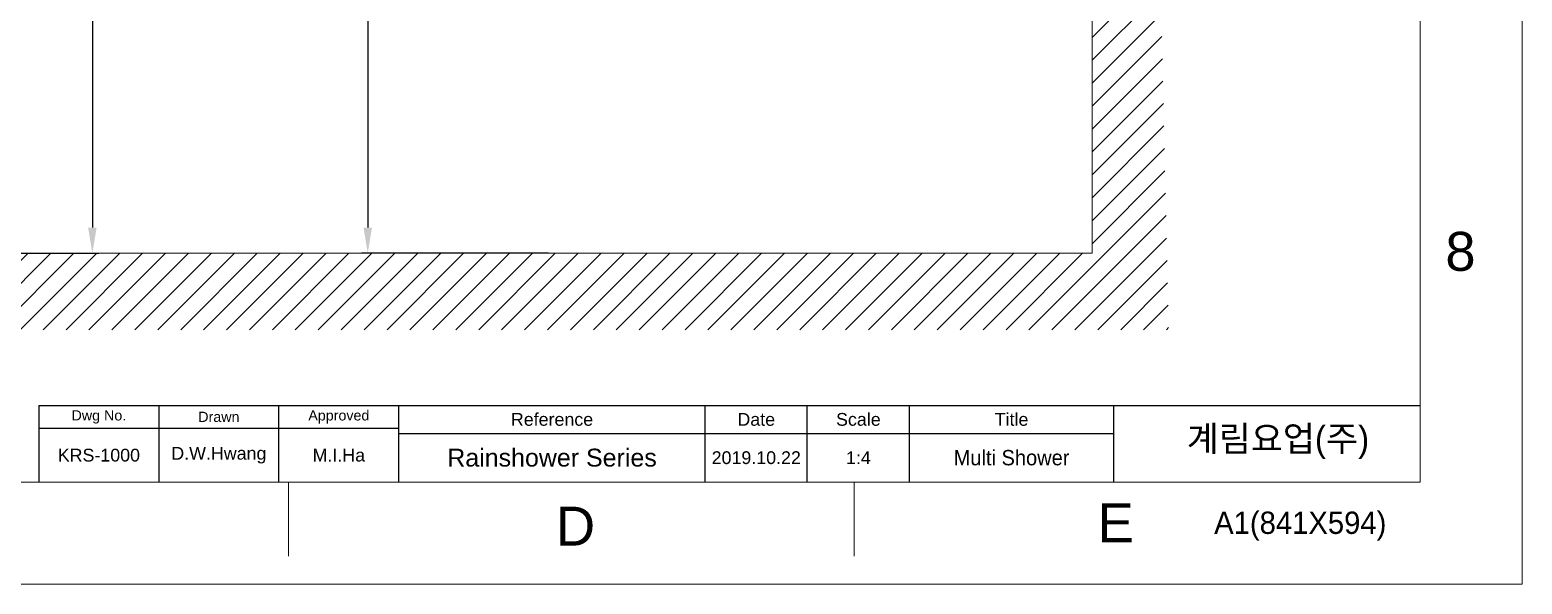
# Model space of a CAD drawing. Header units: millimetres. Extents: x 6110 to 6704, y -2661 to -1821.
# Drawn here: x 6411.6 to 6703.8, y -2660.8 to -2552.2 of the extents above; entities that cross this region are included whole.
import ezdxf

# ---------------------------------------------------------------- set-up
doc = ezdxf.new("R2010")
doc.units = ezdxf.units.MM
doc.header["$LTSCALE"] = 0.1
doc.linetypes.add('CENTERX2', pattern=[101.6, 63.5, -12.7, 12.7, -12.7])
doc.layers.get('0').update_dxf_attribs({"lineweight": 15})
doc.layers.add('5', color=2, linetype='Continuous', lineweight=9)
doc.layers.add('DIM', color=3, linetype='Continuous', lineweight=9)
doc.layers.add('FORM', color=7, linetype='Continuous')
doc.layers.add('TEXT', color=2, linetype='Continuous')
doc.styles.add('ROMANS', font='Gulim.ttf')
doc.styles.get("Standard").update_dxf_attribs({"font": 'arial.ttf'})
doc.dimstyles.new('ISO-25', dxfattribs={"dimtxt": 2.5, "dimasz": 2.5, "dimexe": 1.25, "dimexo": 0.625, "dimtad": 1, "dimlfac": 5, "dimtxsty": 'Standard', "dimcen": 2.5, "dimadec": 0, "dimazin": 0, "dimtfac": 1, "dimtmove": 0, "dimatfit": 3, "dimfxl": 0, "dimarcsym": 0})

# ---------------------------------------------------------------- blocks, each defined once
blk = doc.blocks.new('*D75')
at = {"layer": 'Defpoints', "color": 0}
for p in [(6513.77, -2395.98), (6477.75, -2595.98), (6513.77, -2595.98)]:
    blk.add_point(p, dxfattribs=at)
at = {"layer": 'DIM', "color": 0, "lineweight": -2}
for p, q in [((6513.15, -2395.98), (6476.5, -2395.98)), ((6477.75, -2400.98), (6477.75, -2590.98)), ((6513.15, -2595.98), (6476.5, -2595.98))]:
    blk.add_line(p, q, dxfattribs=at)
at = {"layer": 'DIM', "color": 0}
for points in [[(6476.92, -2400.98), (6478.59, -2400.98), (6477.75, -2395.98)], [(6476.92, -2590.98), (6478.59, -2590.98), (6477.75, -2595.98)]]:
    blk.add_solid(points, dxfattribs=at)
at = {"layer": 'DIM', "color": 0, "insert": (6473.6, -2495.98), "char_height": 5, "attachment_point": 5, "rotation": 90}
blk.add_mtext('800( {\\fGulim|b0|i0|c129|p50;세면대 높이)}', dxfattribs=at)
blk = doc.blocks.new('*D93')
at = {"layer": 'Defpoints', "color": 0}
for p in [(6325.08, -2027.38), (6402.04, -2595.98), (6423.82, -2595.98)]:
    blk.add_point(p, dxfattribs=at)
at = {"layer": 'DIM', "color": 0, "lineweight": -2}
for p, q in [((6325.71, -2027.38), (6425.07, -2027.38)), ((6423.82, -2032.38), (6423.82, -2590.98)), ((6402.66, -2595.98), (6425.07, -2595.98))]:
    blk.add_line(p, q, dxfattribs=at)
at = {"layer": 'DIM', "color": 0}
for points in [[(6422.99, -2032.38), (6424.65, -2032.38), (6423.82, -2027.38)], [(6422.99, -2590.98), (6424.65, -2590.98), (6423.82, -2595.98)]]:
    blk.add_solid(points, dxfattribs=at)
at = {"layer": 'DIM', "color": 0, "insert": (6420.19, -2311.68), "char_height": 5, "attachment_point": 5, "rotation": 90}
blk.add_mtext('2274,4', dxfattribs=at)

msp = doc.modelspace()

# ---------------------------------------------------------------- hatches: boundary and pattern name
at = {"layer": 'DIM'}
h = msp.add_hatch(dxfattribs=at)
h.set_pattern_fill('ANSI31', color=2)
edge = h.paths.add_edge_path()
edge.add_line((6619.617, -2595.98), (6619.617, -1962.206))
edge.add_line((6634.617, -1966.11), (6619.617, -1966.11))
edge.add_line((6634.617, -2610.98), (6634.617, -1966.11))
edge.add_line((6634.617, -2610.98), (6184.457, -2610.98))
edge.add_line((6619.617, -2595.98), (6184.457, -2595.98))
edge.add_line((6184.457, -2610.98), (6184.457, -2595.98))

# ---------------------------------------------------------------- linework, layer by layer
at = {"color": 7, "linetype": 'Continuous'}
for p, q in [((6703.844, -1820.794), (6703.844, -2660.794)), ((6683.844, -2640.794), (6683.844, -1840.794)), ((6462.249, -2640.797), (6462.249, -2655.333)), ((6573.049, -2640.796), (6573.049, -2655.332)), ((6109.844, -2660.794), (6703.844, -2660.794))]:
    msp.add_line(p, q, dxfattribs=at)
for q in [(6619.617, -1962.206), (6184.457, -2595.98)]:
    msp.add_line((6619.617, -2595.98), q)
at = {"linetype": 'Continuous'}
msp.add_line((6683.844, -2640.794), (6129.844, -2640.794), dxfattribs=at)
at = {"layer": 'FORM'}
for p, q in [((6413.344, -2625.794), (6683.844, -2625.794)), ((6413.344, -2625.794), (6413.344, -2640.794)), ((6436.844, -2625.794), (6436.844, -2640.794)), ((6460.344, -2640.794), (6460.344, -2625.794)), ((6483.844, -2640.794), (6483.844, -2625.794)), ((6543.844, -2640.794), (6543.844, -2625.794)), ((6543.844, -2640.794), (6543.844, -2625.794)), ((6543.844, -2640.794), (6543.844, -2625.794)), ((6563.844, -2640.794), (6563.844, -2625.794)), ((6583.844, -2640.794), (6583.844, -2625.794)), ((6623.844, -2640.794), (6623.844, -2625.794)), ((6483.844, -2630.294), (6413.344, -2630.294)), ((6483.844, -2631.294), (6623.844, -2631.294))]:
    msp.add_line(p, q, dxfattribs=at)
at = {"layer": 'TEXT'}
msp.add_point((6460.344, -2630.294), dxfattribs=at)

# ---------------------------------------------------------------- texts
at = {"char_height": 7.624, "attachment_point": 5}
for s, width, insert in [('8', 50, (6691.764, -2595.672)), ('E', 10, (6624.241, -2648.799)), ('D', 10, (6518.447, -2649.433))]:
    msp.add_mtext_dynamic_manual_height_columns(s, width=width, gutter_width=12.5, heights=[0], dxfattribs=dict(at, insert=insert))
at = {"layer": '5', "style": 'ROMANS'}
msp.add_text('A1(841X594)', height=4.375, dxfattribs=at).set_placement((6643.523, -2650.956))
at = {"layer": 'TEXT', "attachment_point": 5}
for s, width, insert, char_height in [('Dwg No.', 23.5, (6425.094, -2628.044), 2), ('Drawn', 23.5, (6448.594, -2628.044), 2), ('Approved', 23.5, (6472.094, -2628.044), 2), ('Reference', 60, (6513.844, -2628.544), 2.5), ('Date', 20, (6553.844, -2628.544), 2.5), ('Scale', 20, (6573.844, -2628.544), 2.5), ('Title', 40, (6603.844, -2628.544), 2.5), ('KRS-1000', 23.5, (6425.094, -2635.544), 2.5), ('D.W.Hwang', 23.5, (6448.594, -2635.544), 2.5), ('M.I.Ha', 23.5, (6472.094, -2635.544), 2.5), ('Rainshower Series', 60, (6513.844, -2636.044), 3.5), ('2019.10.22', 20, (6553.844, -2636.044), 2.5), ('1:4', 20, (6573.844, -2636.044), 2.5), ('{\\fGulim|b0|i0|c129|p50;Multi Shower}', 40, (6603.844, -2636.044), 3)]:
    msp.add_mtext_dynamic_manual_height_columns(s, width=width, gutter_width=12.5, heights=[0], dxfattribs=dict(at, insert=insert, char_height=char_height))
at = {"layer": 'TEXT', "linetype": 'CENTERX2', "insert": (6656.021, -2633.052), "char_height": 5, "attachment_point": 5}
msp.add_mtext_dynamic_manual_height_columns('{\\fHYGothic-Medium|b0|i0|c129|p18;계림요업(주)}', width=60, gutter_width=12.5, heights=[0], dxfattribs=at)

# ---------------------------------------------------------------- dimensions: what is measured, and where the dimension line sits
at = {"layer": 'DIM'}
dim = msp.add_linear_dim(base=(6423.82, -2595.98), p1=(6325.085, -2027.378), p2=(6402.037, -2595.98), angle=90, dimstyle='ISO-25', override={"dimtxt": 5, "dimasz": 5, "dimdec": 1, "dimlfac": 4, "dimadec": 1, "dimtdec": 1, "dimfxl": 1.25, "dimtfill": 1}, dxfattribs=at)
dim.commit()
dim.dimension.update_dxf_attribs({"geometry": '*D93', "text_midpoint": (6420.19, -2311.679)})
dim = msp.add_linear_dim(base=(6477.754, -2595.98), p1=(6513.773, -2395.98), p2=(6513.773, -2595.98), angle=90, text='<>( {\\fGulim|b0|i0|c129|p50;세면대 높이)}', dimstyle='ISO-25', override={"dimtxt": 5, "dimasz": 5, "dimdec": 1, "dimlfac": 4, "dimadec": 1, "dimtdec": 1, "dimfxl": 1.25, "dimtfill": 1}, dxfattribs=at)
dim.commit()
dim.dimension.update_dxf_attribs({"geometry": '*D75', "text_midpoint": (6473.604, -2495.98)})

doc.saveas('drawing.dxf')
